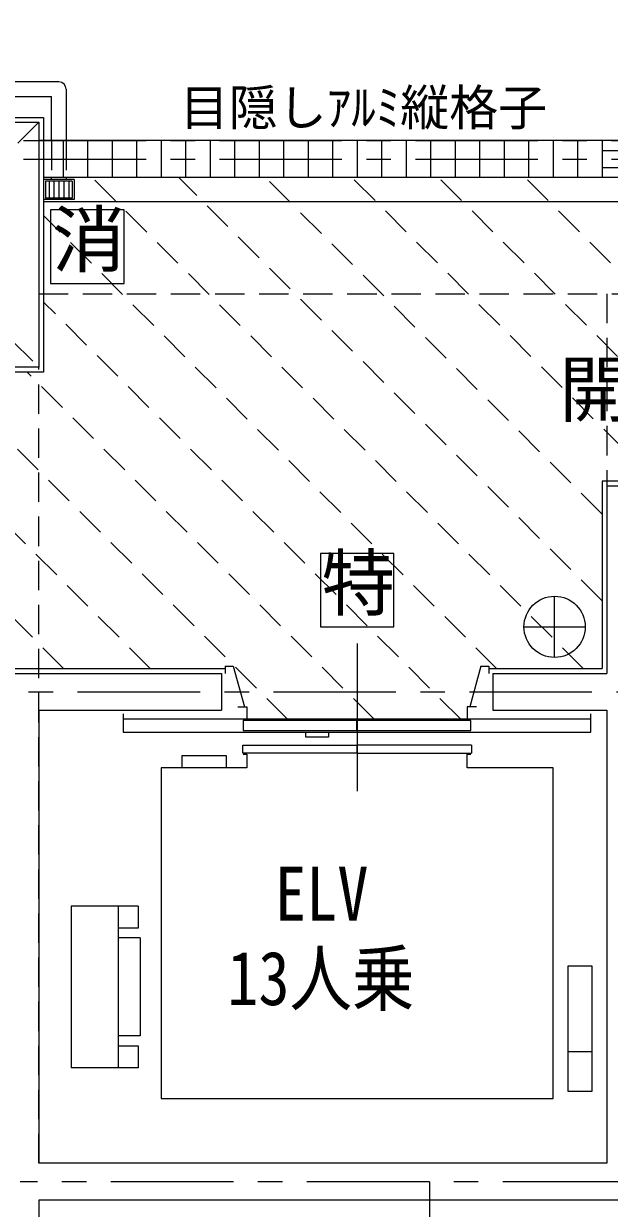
# Model space of a CAD drawing. Units: millimetres at full size; details may follow other scales. Extents: x -443943 to 462275, y -43546 to 79452.
# Drawn here: x -9355 to -6964, y -11847 to -7011 of the extents above; entities that cross this region are included whole.
import ezdxf
from ezdxf.enums import TextEntityAlignment as Align

# ---------------------------------------------------------------- set-up
doc = ezdxf.new("R2010")
doc.units = ezdxf.units.MM
doc.header["$LTSCALE"] = 100
for name, pattern in [('CHAIN1', [8, 5, -1, 1, -1]), ('DASHED1', [1.8, 1.2, -0.6]), ('DOUBLE_CHAIN1', [8.8, 5, -1, 0.6, -0.6, 0.6, -1])]:
    doc.linetypes.add(name, pattern=pattern)
for name, color, linetype, lineweight in [('4-0_仕上', 7, 'Continuous', 15), ('4-1_通り芯', 4, 'Continuous', 9), ('4-2_躯体', 3, 'Continuous', 20), ('4-3_建具', 4, 'Continuous', 9), ('4-5_文字', 7, 'Continuous', 15), ('4-B_E-PANL', 1, 'Continuous', 18), ('4-C_E-CIRC', 4, 'Continuous', 9), ('4-D_', 4, 'Continuous', 18)]:
    doc.layers.add(name, color=color, linetype=linetype, lineweight=lineweight)
doc.styles.add('ＭＳ ゴシック', font='')
doc.styles.get('ＭＳ ゴシック').set_extended_font_data('MS Gothic')

msp = doc.modelspace()

# ---------------------------------------------------------------- linework, layer by layer
at = {"layer": '4-0_仕上', "color": 2}
for p, q in [((-9211.7, -7248.6), (-9761.3, -7248.6)), ((-9181.7, -7278.6), (-9181.7, -7488.1)), ((-9761.3, -7308.6), (-9241.7, -7308.6)), ((-9241.7, -7488.1), (-9241.7, -7308.6)), ((-9241.7, -7647.1), (-9241.7, -7638.1)), ((-9181.7, -7638.1), (-9181.7, -7647.1)), ((-9149.2, -7647.1), (-9274.2, -7647.1)), ((-9274.2, -7647.1), (-9274.2, -7729.1)), ((-9251.7, -7653.6), (-9251.7, -7722.6)), ((-9231.7, -7653.6), (-9231.7, -7722.6)), ((-9211.7, -7653.6), (-9211.7, -7722.6)), ((-9191.7, -7653.6), (-9191.7, -7722.6)), ((-9171.7, -7653.6), (-9171.7, -7722.6)), ((-9157.2, -7653.6), (-9157.2, -7722.6)), ((-9157.2, -7722.6), (-9266.2, -7722.6))]:
    msp.add_line(p, q, dxfattribs=at)
at = {"layer": '4-0_仕上', "color": 2, "linetype": 'DASHED1'}
for p, q in [((-9241.7, -7488.1), (-9241.7, -7638.1)), ((-9181.7, -7488.1), (-9181.7, -7638.1))]:
    msp.add_line(p, q, dxfattribs=at)
at = {"layer": '4-0_仕上'}
for p, q in [((-3714.2, -7638.1), (-9274.2, -7638.1)), ((-9274.2, -8433.1), (-10314.2, -8433.1)), ((-6994.2, -8878.1), (-6994.2, -9643.1)), ((-4786.1, -8878.1), (-6994.2, -8878.1)), ((-10431.7, -9643.1), (-8532.8, -9643.1)), ((-7455.6, -9643.1), (-6994.2, -9643.1))]:
    msp.add_line(p, q, dxfattribs=at)
at = {"layer": '4-0_仕上', "color": 4, "lineweight": 9}
msp.add_line((-3714.2, -7738.1), (-9274.2, -7738.1), dxfattribs=at)
at = {"layer": '4-0_仕上', "linetype": 'DASHED1'}
for p, q in [((-9294.2, -8113.1), (-3694.2, -8113.1)), ((-6974.2, -8113.1), (-6974.2, -8898.1)), ((-9294.2, -11663.1), (-9294.2, -8413.1))]:
    msp.add_line(p, q, dxfattribs=at)
at = {"layer": '4-0_仕上'}
msp.add_lwpolyline([(-10314.2, -7393.1), (-9274.2, -7393.1), (-9274.2, -8433.1)], dxfattribs=at)
at = {"layer": '4-0_仕上', "color": 2}
for points in [[(-9149.2, -7647.1), (-9149.2, -7729.1), (-9274.2, -7729.1)], [(-9157.2, -7653.6), (-9266.2, -7653.6), (-9266.2, -7722.6)]]:
    msp.add_lwpolyline(points, dxfattribs=at)
msp.add_arc((-9211.7, -7278.6), 30, 0, 90, dxfattribs=at)
at = {"layer": '4-1_通り芯', "linetype": 'CHAIN1'}
for p, q in [((-18955.9, -7488.1), (21355.8, -7488.1)), ((-18955.9, -7563.1), (3405.8, -7563.1)), ((-6899.2, -11738.1), (-9369.2, -11738.1)), ((-7699.2, -11738.1), (-7699.2, -15218.1))]:
    msp.add_line(p, q, dxfattribs=at)
msp.add_lwpolyline([(-11535.4, -8963.1), (-11535.4, -9738.1), (-6899.2, -9738.1)], dxfattribs=at)
at = {"layer": '4-2_躯体', "linetype": 'DASHED1'}
for p, q in [((-9294.2, -7413.1), (-10294.2, -8413.1)), ((-10294.2, -7413.1), (-9294.2, -8413.1))]:
    msp.add_line(p, q, dxfattribs=at)
at = {"layer": '4-2_躯体'}
for p, q in [((-6974.2, -8898.1), (-6974.2, -9663.1)), ((-4806.1, -8898.1), (-6974.2, -8898.1)), ((-10431.7, -9663.1), (-8547.8, -9663.1)), ((-7440.6, -9663.1), (-6974.2, -9663.1)), ((-9294.2, -9813.1), (-9294.2, -11663.1)), ((-9294.2, -9813.1), (-8547.8, -9813.1)), ((-7440.6, -9813.1), (-6974.2, -9813.1)), ((-6974.2, -9813.1), (-6974.2, -11663.1)), ((-6974.2, -11663.1), (-9294.2, -11663.1))]:
    msp.add_line(p, q, dxfattribs=at)
msp.add_lwpolyline([(-9294.2, -8413.1), (-10294.2, -8413.1), (-10294.2, -7413.1), (-9294.2, -7413.1)], close=True, dxfattribs=at)
for points in [[(-6824.2, -9048.1), (-6824.2, -11813.1), (-9294.2, -11813.1)], [(-9294.2, -11813.1), (-9294.2, -15113.1), (-9204.2, -15113.1), (-9204.2, -15258.7)]]:
    msp.add_lwpolyline(points, dxfattribs=at)
at = {"layer": '4-3_建具', "color": 7, "lineweight": 15}
msp.add_line((-3694.2, -7488.1), (-9294.2, -7488.1), dxfattribs=at)
at = {"layer": '4-3_建具'}
for p, q in [((-9194.2, -7488.1), (-9194.2, -7638.1)), ((-9094.2, -7488.1), (-9094.2, -7638.1)), ((-8994.2, -7488.1), (-8994.2, -7638.1)), ((-8894.2, -7488.1), (-8894.2, -7638.1)), ((-8794.2, -7488.1), (-8794.2, -7638.1)), ((-8694.2, -7488.1), (-8694.2, -7638.1)), ((-8594.2, -7488.1), (-8594.2, -7638.1)), ((-8494.2, -7488.1), (-8494.2, -7638.1)), ((-8394.2, -7488.1), (-8394.2, -7638.1)), ((-8294.2, -7488.1), (-8294.2, -7638.1)), ((-8194.2, -7488.1), (-8194.2, -7638.1)), ((-8094.2, -7488.1), (-8094.2, -7638.1)), ((-7994.2, -7488.1), (-7994.2, -7638.1)), ((-7894.2, -7488.1), (-7894.2, -7638.1)), ((-7794.2, -7488.1), (-7794.2, -7638.1)), ((-7694.2, -7488.1), (-7694.2, -7638.1)), ((-7594.2, -7488.1), (-7594.2, -7638.1)), ((-7494.2, -7488.1), (-7494.2, -7638.1)), ((-7394.2, -7488.1), (-7394.2, -7638.1)), ((-7294.2, -7488.1), (-7294.2, -7638.1)), ((-7194.2, -7488.1), (-7194.2, -7638.1)), ((-7094.2, -7488.1), (-7094.2, -7638.1)), ((-6994.2, -7488.1), (-6994.2, -7638.1))]:
    msp.add_line(p, q, dxfattribs=at)
at = {"layer": '4-3_建具', "lineweight": 18}
for p, q in [((-6994.2, -7528.1), (-5306.1, -7528.1)), ((-6994.2, -7598.1), (-5306.1, -7598.1))]:
    msp.add_line(p, q, dxfattribs=at)
at = {"layer": '4-B_E-PANL'}
for p, q in [((-9245.3, -7770.9), (-9245.3, -8070.9)), ((-8945.3, -7770.9), (-9245.3, -7770.9)), ((-8945.3, -8070.9), (-8945.3, -7770.9)), ((-9245.3, -8070.9), (-8945.3, -8070.9)), ((-8144.2, -9173.1), (-8144.2, -9473.1)), ((-7844.2, -9173.1), (-8144.2, -9173.1)), ((-7844.2, -9473.1), (-7844.2, -9173.1)), ((-8144.2, -9473.1), (-7844.2, -9473.1))]:
    msp.add_line(p, q, dxfattribs=at)
at = {"layer": '4-B_E-PANL', "color": 2, "lineweight": 15}
for p, q in [((-7187.6, -9598.2), (-7187.6, -9347.9)), ((-7312.7, -9473), (-7062.5, -9473))]:
    msp.add_line(p, q, dxfattribs=at)
msp.add_circle((-7187.6, -9473), 125.1, dxfattribs=at)
at = {"layer": '4-B_E-PANL', "linetype": 'DOUBLE_CHAIN1'}
msp.add_arc((-11231.7, -6010.9), 2000, 278.8213, 0, dxfattribs=at)
at = {"layer": '4-C_E-CIRC', "linetype": 'DASHED1'}
for p, q in [((-7070.9, -9643.1), (-9075.9, -7638.1)), ((-6994.2, -9366.3), (-8722.3, -7638.1)), ((-6994.2, -9012.7), (-8368.8, -7638.1)), ((-6775.2, -8878.1), (-8015.2, -7638.1)), ((-6421.7, -8878.1), (-7661.7, -7638.1)), ((-6068.1, -8878.1), (-7308.1, -7638.1)), ((-9192.2, -9643.1), (-11191.2, -7644.1)), ((-7424.4, -9643.1), (-9274.2, -7793.4)), ((-7571, -9850.1), (-9274.2, -8146.9)), ((-8838.6, -9643.1), (-10044.2, -8437.6)), ((-8278.1, -9850.1), (-9695.1, -8433.1)), ((-7924.5, -9850.1), (-9341.5, -8433.1))]:
    msp.add_line(p, q, dxfattribs=at)
at = {"layer": '4-D_'}
for p, q in [((-7994.2, -9541.5), (-7994.2, -10143.4)), ((-8949.2, -9828.1), (-8949.2, -9903.1)), ((-7039.2, -9850.1), (-8949.2, -9850.1)), ((-7527.2, -9956.1), (-7527.2, -9988.1)), ((-8709.2, -9998.1), (-8709.2, -10048.1)), ((-9161.2, -10613.1), (-9161.2, -11273.1)), ((-8888.2, -10613.1), (-9161.2, -10613.1)), ((-8970.2, -10613.1), (-8970.2, -11273.1)), ((-8888.2, -10613.1), (-8888.2, -10703.1)), ((-8888.2, -10703.1), (-8970.2, -10703.1)), ((-8880.2, -10743.1), (-8970.2, -10743.1)), ((-7034.2, -11208.1), (-7134.2, -11208.1))]:
    msp.add_line(p, q, dxfattribs=at)
at = {"layer": '4-D_', "color": 3, "lineweight": 20}
msp.add_line((-8547.8, -9663.1), (-8547.8, -9813.1), dxfattribs=at)
at = {"layer": '4-D_', "color": 7, "lineweight": 15}
for p, q in [((-8532.8, -9633.1), (-8499.6, -9633.1)), ((-8532.8, -9633.1), (-8532.8, -9663.1)), ((-8499.6, -9633.1), (-8454.2, -9800.1)), ((-7488.7, -9633.1), (-7534.2, -9800.1)), ((-7488.7, -9633.1), (-7455.6, -9633.1)), ((-7455.6, -9633.1), (-7455.6, -9663.1))]:
    msp.add_line(p, q, dxfattribs=at)
at = {"layer": '4-D_', "color": 3, "lineweight": 20}
msp.add_lwpolyline([(-7440.6, -9663.1), (-7440.6, -9813.1), (-6974.2, -9813.1)], dxfattribs=at)
at = {"layer": '4-D_'}
for points in [[(-8481.6, -9800.1), (-8444.2, -9800.1), (-8444.2, -9850.1)], [(-7506.8, -9800.1), (-7544.2, -9800.1), (-7544.2, -9850.1)], [(-8949.2, -9903.1), (-7039.2, -9903.1), (-7039.2, -9828.1)], [(-8111.2, -9903.1), (-8111.2, -9923.1), (-8203.2, -9923.1), (-8203.2, -9903.1)], [(-7527.2, -9956.1), (-7993.2, -9956.1), (-7993.2, -9988.1), (-7527.2, -9988.1)], [(-8794.2, -10048.1), (-8794.2, -11398.1), (-7194.2, -11398.1), (-7194.2, -10048.1), (-7544.2, -10048.1), (-7544.2, -9993.1), (-7529.2, -9993.1)], [(-8459.2, -9993.1), (-8444.2, -9993.1), (-8444.2, -10048.1), (-8794.2, -10048.1)], [(-8709.2, -9998.1), (-8529.2, -9998.1), (-8529.2, -10048.1)], [(-8880.2, -10743.1), (-8880.2, -11143.1), (-8970.2, -11143.1)], [(-8970.2, -11183.1), (-8888.2, -11183.1), (-8888.2, -11273.1), (-9161.2, -11273.1)]]:
    msp.add_lwpolyline(points, dxfattribs=at)
for points in [[(-8459.2, -9855.6), (-8459.2, -9895.6), (-7995.2, -9895.6), (-7995.2, -9855.6)], [(-7993.2, -9855.6), (-7993.2, -9895.6), (-7529.2, -9895.6), (-7529.2, -9855.6)], [(-7995.2, -9956.1), (-7995.2, -9988.1), (-8461.2, -9988.1), (-8461.2, -9956.1)], [(-7134.2, -10858.1), (-7134.2, -11368.1), (-7034.2, -11368.1), (-7034.2, -10858.1)]]:
    msp.add_lwpolyline(points, close=True, dxfattribs=at)

# ---------------------------------------------------------------- texts
at = {"layer": '4-3_建具', "style": 'ＭＳ ゴシック'}
msp.add_text('目隠しｱﾙﾐ縦格子', height=146.6, dxfattribs=at).set_placement((-8717.9, -7470.2), align=Align.BOTTOM_LEFT)
at = {"layer": '4-5_文字', "style": 'ＭＳ ゴシック', "width": 0.85}
for s, p in [('ELV', (-8329.2, -10738.1)), ('13人乗', (-8524.2, -11083.3))]:
    msp.add_text(s, height=219.9, dxfattribs=at).set_placement(p, align=Align.BOTTOM_LEFT)
at = {"layer": '4-5_文字', "insert": (-7169.2, -8637.5), "char_height": 219.9, "attachment_point": 7, "style": 'ＭＳ ゴシック'}
msp.add_mtext('\\T1.17;開放廊下', dxfattribs=at)
at = {"layer": '4-B_E-PANL', "style": 'ＭＳ ゴシック'}
for s, p in [('消', (-9239.9, -8067.5)), ('特', (-8138.8, -9469.7))]:
    msp.add_text(s, height=219.9, dxfattribs=at).set_placement(p, align=Align.BOTTOM_LEFT)

doc.saveas('drawing.dxf')
